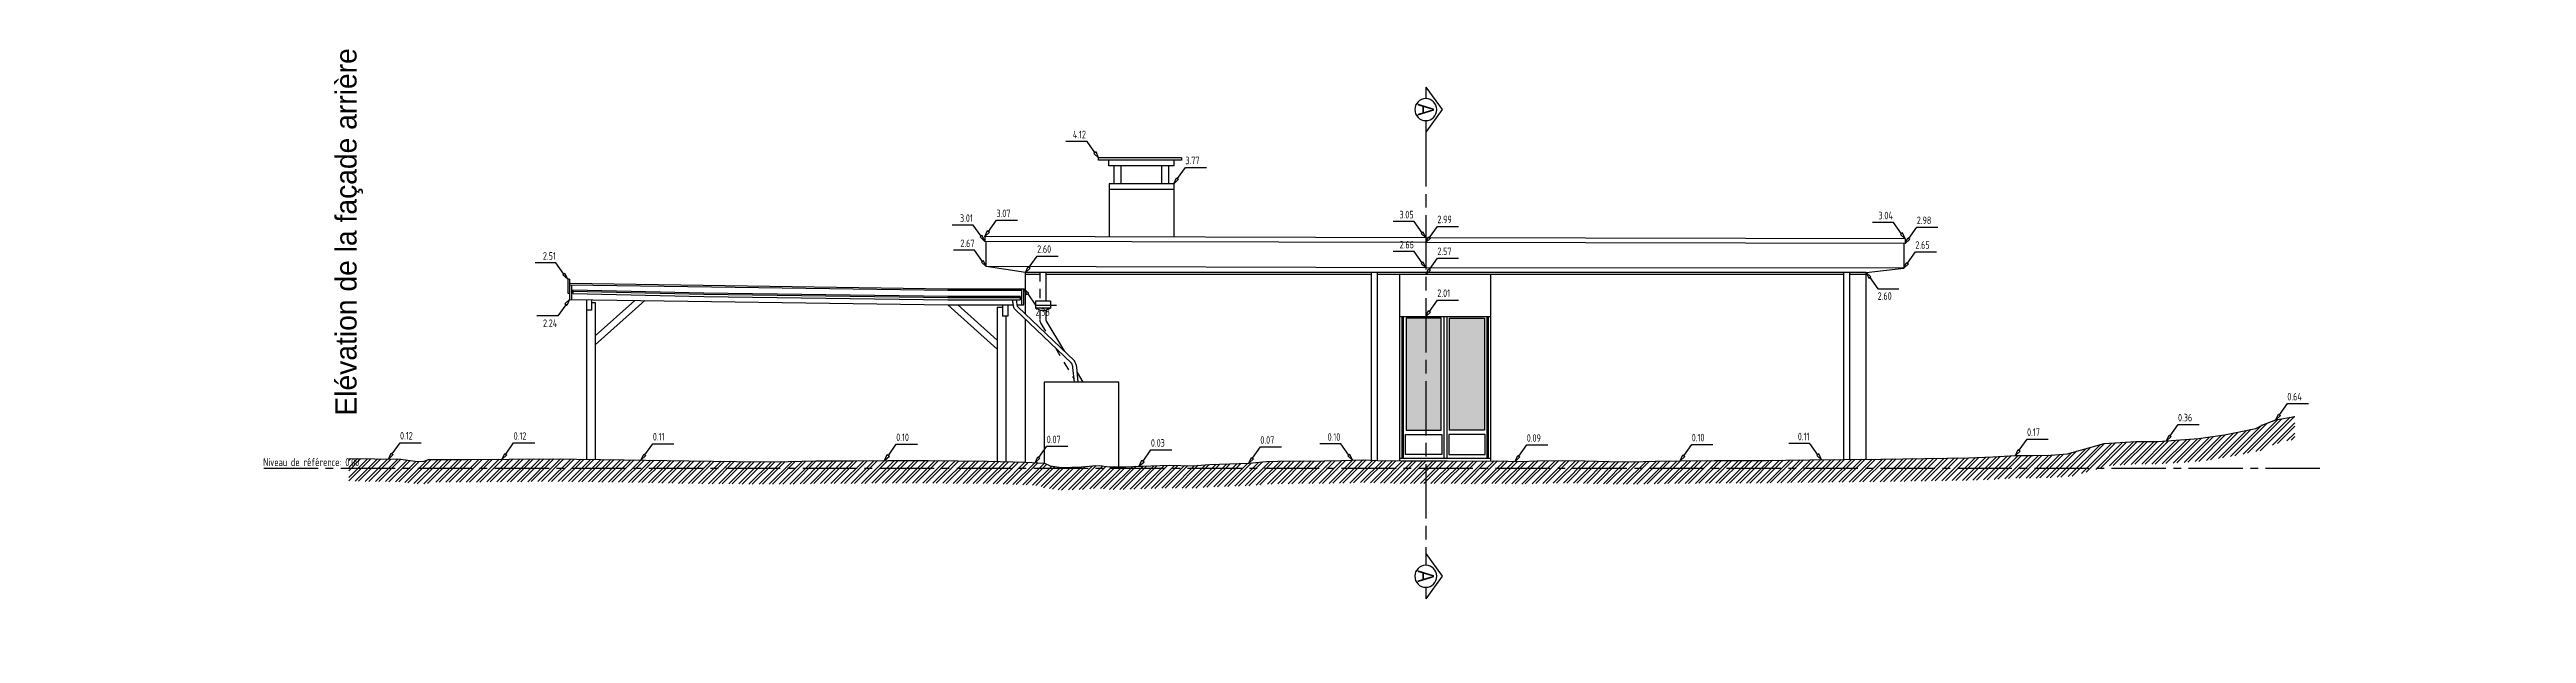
# Model space of a CAD drawing. Header units: metres. Extents: x -173 to 927, y -225 to 260.
# Drawn here: x 707.28 to 740.1, y -2.19 to 5.55 of the extents above; entities that cross this region are included whole.
import ezdxf
from ezdxf.enums import TextEntityAlignment as Align

# ---------------------------------------------------------------- set-up
doc = ezdxf.new("R2010")
doc.units = ezdxf.units.M
doc.header["$LTSCALE"] = 0.01
for name, pattern in [('ACAD_ISO02W100', [15, 12, -3]), ('ACAD_ISO04W100', [30, 24, -3, 0, -3]), ('ACAD_ISO08W100', [36, 24, -3, 6, -3])]:
    doc.linetypes.add(name, pattern=pattern)
for name, color, linetype in [('Chassis', 71, 'Continuous'), ('Coupe', 4, 'Continuous'), ('DEP', 170, 'Continuous'), ('Divers', 6, 'Continuous'), ('Facade', 7, 'Continuous'), ('Hachure fenêtre', 252, 'Continuous'), ('Hachures', 250, 'Continuous'), ('Niveau 0.00', 240, 'ACAD_ISO04W100'), ('Niveaux', 2, 'Continuous'), ('Texte', 7, 'Continuous'), ('Trait de Coupe', 4, 'ACAD_ISO08W100')]:
    doc.layers.add(name, color=color, linetype=linetype)
doc.styles.add('Arial', font='arial.ttf')
doc.styles.add('ISO', font='isocp.shx', dxfattribs={"width": 0.8})
doc.styles.add('Legend', font='calibri.ttf')

# ---------------------------------------------------------------- blocks, each defined once
blk = doc.blocks.new('Trait de coupe-fleche')
at = {"layer": 'Trait de Coupe', "linetype": 'Continuous'}
for p, q in [((0, 0.445), (0, 0.598)), ((0.215, 0.299), (0, 0.598)), ((0, 0), (0.215, 0.299)), ((0, 0), (0, 0.153))]:
    blk.add_line(p, q, dxfattribs=at)
blk.add_circle((0, 0.299), 0.146, dxfattribs=at)

msp = doc.modelspace()

# ---------------------------------------------------------------- hatches: boundary and pattern name
at = {"layer": 'Hachure fenêtre'}
h = msp.add_hatch(color=254, dxfattribs=at)
h.dxf.hatch_style = 1
h.set_gradient(color1=(229, 228, 225), one_color=1, tint=1)
h.paths.add_polyline_path([(726.294, 1.987), (725.829, 1.987), (725.829, 0.504), (726.294, 0.504)])
h.paths.add_polyline_path([(725.719, 1.987), (725.255, 1.987), (725.255, 0.504), (725.719, 0.504)])
at = {"layer": 'Hachures'}
h = msp.add_hatch(dxfattribs=at)
h.set_pattern_fill('ANSI32', color=256, scale=0.01)
h.paths.add_polyline_path([(916.92, 2.993), (916.939, 2.993), (916.939, 3.057), (916.869, 3.057), (916.869, 3.017), (911.115, 2.991), (910.033, 3.007), (909.671, 3.005), (908.868, 2.994), (907.519, 3.008), (905.693, 3.01), (904.817, 3.01), (904.817, 3.041), (904.747, 3.041), (904.747, 2.978), (904.766, 2.978), (904.766, 2.651), (905.282, 2.571), (905.336, 2.016), (905.456, 2.016), (905.456, 2.07), (905.653, 2.07), (905.653, 2.117), (905.743, 2.117), (905.743, 2.063), (905.763, 2.063), (905.763, 2.58), (907.765, 2.58), (907.765, 0.07), (905.562, 0.07), (905.562, 1.285), (905.727, 1.285), (905.727, 1.3), (905.536, 1.3), (905.536, 1.269), (905.396, 1.269), (905.204, 1.233), (905.204, 1.203), (905.282, 1.203), (905.282, 0.007), (904.623, -0.011), (904.108, 0.037), (903.507, 0.048), (903.036, 0.045), (902.775, 0.062), (901.539, 0.195), (900.597, 0.265), (899.997, 0.288), (899.532, 0.281), (898.556, 0.291), (897.842, 0.282), (897.488, 0.301), (896.83, 0.322), (896.71, 0.317), (896.361, 0.318), (895.749, 0.279), (895.108, 0.325), (895.108, 0.024), (895.748, -0.022), (896.37, 0.018), (896.716, 0.017), (896.832, 0.022), (897.475, 0.001), (897.836, -0.018), (898.556, -0.009), (899.533, -0.019), (899.994, -0.013), (900.581, -0.034), (901.512, -0.103), (902.749, -0.237), (903.027, -0.255), (903.505, -0.252), (904.091, -0.263), (904.613, -0.311), (907.683, -0.23), (916.14, -0.23), (916.14, -0.272), (916.443, -0.352), (916.539, -0.365), (916.795, -0.373), (917.597, -0.368), (918.156, -0.365), (918.755, -0.38), (919.354, -0.401), (919.894, -0.437), (920.182, -0.463), (920.532, -0.473), (920.979, -0.488), (921.372, -0.514), (921.798, -0.513), (922.184, -0.513), (922.77, -0.504), (923.176, -0.497), (923.717, -0.5), (924.36, -0.531), (924.999, -0.529), (925.167, -0.494), (925.317, -0.496), (925.484, -0.449), (925.686, -0.461), (925.867, -0.49), (926.05, -0.563), (926.289, -0.528), (926.595, -0.558), (926.843, -0.533), (927.151, -0.522), (927.151, -0.222), (926.823, -0.233), (926.594, -0.256), (926.282, -0.226), (926.086, -0.254), (925.947, -0.198), (925.718, -0.163), (925.452, -0.147), (925.278, -0.196), (925.139, -0.193), (924.967, -0.229), (924.367, -0.231), (923.725, -0.2), (923.174, -0.197), (922.766, -0.204), (922.181, -0.213), (921.798, -0.213), (921.382, -0.214), (920.993, -0.188), (920.541, -0.174), (920.2, -0.163), (919.918, -0.137), (919.369, -0.101), (918.764, -0.08), (918.158, -0.065), (917.595, -0.068), (916.798, -0.073), (916.565, -0.066), (916.502, -0.057), (916.461, -0.046), (916.478, -0.014), (916.31, 0.07), (916.31, 0.076), (916.32, 0.076), (916.32, 0.118), (916.252, 0.118), (916.252, 0.104), (916.14, 0.104), (916.14, 0.07), (914.948, 0.07), (914.948, 2.58), (915.965, 2.58), (915.965, 2.059), (915.985, 2.059), (915.985, 2.109), (916.074, 2.109), (916.074, 2.07), (916.252, 2.07), (916.252, 2.056), (916.343, 2.056), (916.343, 2.016), (916.363, 2.016), (916.417, 2.571), (916.92, 2.659)])
h.paths.add_polyline_path([(915.965, 2.68), (905.763, 2.68), (905.763, 2.91), (907.518, 2.908), (908.868, 2.894), (909.672, 2.905), (910.032, 2.907), (911.114, 2.891), (915.965, 2.913)], flags=16)
h.paths.add_polyline_path([(914.858, 2.45), (914.858, 0.07), (907.855, 0.07), (907.855, 2.45)], flags=16)
h.paths.add_polyline_path([(854.821, 2.99), (854.84, 2.99), (854.84, 3.053), (854.77, 3.053), (854.77, 2.981), (853.535, 2.959), (850.897, 2.976), (850, 3.002), (847.298, 2.976), (846.35, 2.955), (844.726, 2.951), (842.901, 2.978), (842.901, 2.99), (842.831, 2.99), (842.831, 2.926), (842.836, 2.926), (842.836, 2.609), (844.374, 2.541), (844.444, 2.016), (844.464, 2.016), (844.464, 2.032), (844.559, 2.032), (844.559, 2.073), (844.747, 2.073), (844.747, 2.114), (844.835, 2.114), (844.835, 2.053), (844.855, 2.053), (844.855, 2.45), (849.253, 2.45), (849.253, 0.07), (844.689, 0.07), (844.689, 0.098), (844.559, 0.098), (844.559, 0.12), (844.521, 0.12), (844.521, 0.078), (844.528, 0.078), (844.528, 0.06), (844.316, 0.036), (844.316, 0.006), (844.379, 0.006), (844.379, -0.027), (842.557, -0.062), (842.557, -0.055), (842.497, -0.055), (842.497, -0.087), (842.368, -0.102), (842.227, -0.102), (841.979, -0.1), (841.667, -0.096), (841.152, -0.106), (840.8, -0.116), (840.511, -0.132), (840.208, -0.143), (839.816, -0.166), (839.324, -0.184), (838.753, -0.191), (838.495, -0.201), (837.974, -0.227), (837.454, -0.262), (837.115, -0.307), (836.256, -0.44), (835.908, -0.487), (835.509, -0.517), (834.922, -0.532), (834.634, -0.561), (834.165, -0.546), (833.855, -0.551), (833.359, -0.596), (833.002, -0.613), (832.122, -0.675), (831.662, -0.703), (831.262, -0.717), (830.708, -0.76), (830.142, -0.803), (829.587, -0.829), (828.994, -0.868), (828.493, -0.874), (828.003, -0.889), (827.176, -0.925), (826.549, -1.009), (825.917, -1.07), (825.001, -1.184), (823.821, -1.251), (823.241, -1.269), (822.606, -1.31), (822.053, -1.382), (821.215, -1.362), (819.375, -1.392), (819.009, -1.4), (818.154, -1.474), (817.174, -1.607), (816.588, -1.705), (816.091, -1.746), (814.094, -1.84), (810.444, -1.891), (810.444, -2.191), (814.103, -2.14), (816.111, -2.045), (816.625, -2.003), (817.219, -1.904), (818.187, -1.773), (819.026, -1.7), (819.381, -1.692), (821.214, -1.662), (822.069, -1.683), (822.636, -1.608), (823.255, -1.568), (823.834, -1.551), (825.028, -1.483), (825.95, -1.368), (826.583, -1.307), (827.202, -1.224), (828.014, -1.188), (828.499, -1.174), (829.005, -1.168), (829.604, -1.129), (830.161, -1.103), (830.731, -1.059), (831.279, -1.017), (831.676, -1.002), (832.142, -0.975), (833.019, -0.912), (833.38, -0.896), (833.871, -0.851), (834.163, -0.846), (834.645, -0.861), (834.941, -0.832), (835.524, -0.817), (835.94, -0.785), (836.299, -0.737), (837.158, -0.604), (837.484, -0.56), (837.991, -0.526), (838.508, -0.501), (838.761, -0.491), (839.332, -0.484), (839.831, -0.465), (840.222, -0.443), (840.525, -0.432), (840.813, -0.415), (841.159, -0.406), (841.668, -0.396), (841.976, -0.4), (842.226, -0.402), (842.385, -0.402), (842.771, -0.358), (849.506, -0.23), (854.067, -0.23), (854.067, -0.286), (854.98, -0.255), (855.371, -0.224), (855.594, -0.22), (855.906, -0.211), (856.37, -0.19), (856.585, -0.179), (856.907, -0.169), (857.084, -0.165), (857.418, -0.17), (857.945, -0.167), (857.945, -0.1), (858.257, -0.105), (858.657, -0.095), (858.965, -0.057), (859.275, -0.003), (859.547, 0.04), (859.722, 0.046), (860.425, 0.09), (860.591, 0.111), (861.348, 0.113), (861.633, 0.11), (862.178, 0.064), (862.475, 0.078), (862.543, 0.09), (862.776, 0.081), (862.947, 0.11), (863.05, 0.133), (863.201, 0.123), (863.31, 0.174), (863.588, 0.2), (863.876, 0.222), (864.031, 0.253), (864.216, 0.253), (864.603, 0.268), (864.863, 0.278), (865.104, 0.293), (865.195, 0.308), (865.479, 0.29), (865.739, 0.251), (865.95, 0.216), (866.298, 0.089), (866.67, 0.032), (866.875, 0.038), (867.138, 0.055), (867.3, 0.077), (867.57, 0.117), (867.67, 0.173), (867.781, 0.2), (867.937, 0.216), (868.193, 0.271), (868.436, 0.317), (868.444, 0.331), (868.525, 0.336), (868.747, 0.373), (869.017, 0.402), (869.197, 0.407), (869.406, 0.405), (869.756, 0.368), (870.171, 0.219), (870.474, 0.165), (870.772, 0.113), (871.256, 0.075), (871.8, 0.129), (872.087, 0.22), (872.277, 0.261), (872.881, 0.353), (873.085, 0.405), (873.297, 0.405), (873.492, 0.35), (874.055, 0.312), (874.295, 0.29), (874.612, 0.202), (874.945, 0.108), (875.223, 0.029), (875.408, 0.004), (875.676, 0.018), (875.841, 0.043), (876.033, 0.127), (876.125, 0.215), (876.151, 0.229), (876.337, 0.275), (876.418, 0.297), (876.526, 0.297), (876.665, 0.297), (876.941, 0.327), (877.037, 0.344), (877.267, 0.345), (877.493, 0.345), (877.921, 0.324), (878.334, 0.29), (878.62, 0.266), (878.792, 0.278), (878.937, 0.297), (879.109, 0.297), (879.22, 0.312), (879.396, 0.336), (879.531, 0.338), (879.674, 0.34), (879.79, 0.325), (880.022, 0.268), (880.022, 0.577), (879.846, 0.62), (879.691, 0.641), (879.526, 0.638), (879.373, 0.635), (879.18, 0.609), (879.088, 0.597), (878.918, 0.597), (878.762, 0.577), (878.621, 0.567), (878.359, 0.589), (877.94, 0.624), (877.5, 0.645), (877.266, 0.645), (877.01, 0.644), (876.898, 0.624), (876.649, 0.597), (876.526, 0.597), (876.377, 0.597), (876.261, 0.565), (876.042, 0.511), (875.947, 0.46), (875.864, 0.381), (875.757, 0.334), (875.646, 0.317), (875.42, 0.305), (875.284, 0.324), (875.026, 0.396), (874.693, 0.491), (874.349, 0.587), (874.078, 0.611), (873.544, 0.647), (873.339, 0.705), (873.047, 0.705), (872.821, 0.647), (872.223, 0.557), (872.01, 0.511), (871.739, 0.424), (871.253, 0.377), (870.809, 0.411), (870.526, 0.46), (870.249, 0.51), (869.823, 0.663), (869.423, 0.704), (869.195, 0.707), (868.997, 0.702), (868.706, 0.67), (868.491, 0.634), (868.266, 0.62), (868.246, 0.586), (868.134, 0.565), (867.89, 0.513), (867.73, 0.496), (867.559, 0.455), (867.472, 0.405), (867.258, 0.374), (867.108, 0.354), (866.861, 0.338), (866.688, 0.333), (866.373, 0.381), (866.027, 0.508), (865.785, 0.547), (865.512, 0.588), (865.179, 0.61), (865.07, 0.591), (864.848, 0.578), (864.592, 0.568), (864.21, 0.553), (864.001, 0.553), (863.835, 0.519), (863.563, 0.499), (863.262, 0.471), (863.206, 0.456), (863.144, 0.428), (863.076, 0.432), (863.026, 0.436), (862.889, 0.404), (862.757, 0.382), (862.522, 0.391), (862.442, 0.377), (862.184, 0.365), (861.647, 0.41), (861.349, 0.413), (860.572, 0.411), (860.397, 0.389), (859.707, 0.346), (859.518, 0.339), (859.226, 0.293), (858.922, 0.24), (858.635, 0.205), (858.256, 0.195), (857.951, 0.2), (857.673, 0.209), (857.673, 0.268), (857.645, 0.268), (857.645, 0.132), (857.419, 0.13), (857.083, 0.135), (856.899, 0.131), (856.573, 0.121), (856.355, 0.11), (855.895, 0.089), (855.588, 0.08), (855.357, 0.076), (854.963, 0.044), (854.39, 0.025), (854.39, 0.039), (854.214, 0.087), (854.067, 0.087), (854.067, 0.07), (850.415, 0.07), (850.415, 2.58), (853.851, 2.58), (853.851, 2.07), (853.876, 2.07), (853.876, 2.119), (853.962, 2.119), (853.962, 2.07), (854.147, 2.07), (854.147, 2.051), (854.237, 2.051), (854.237, 2.011), (854.257, 2.011), (854.311, 2.567), (854.821, 2.655)])
h.paths.add_polyline_path([(844.855, 2.68), (844.855, 2.83), (853.851, 2.83), (853.851, 2.68)], flags=16)
h.paths.add_polyline_path([(849.343, 2.58), (850.325, 2.58), (850.325, 0.07), (849.343, 0.07)], flags=16)
h.paths.add_polyline_path([(801.069, -0.232), (800.517, -0.153), (799.98, -0.096), (799.98, 0.05), (799.728, 0.05), (799.728, -0.142), (797.421, -0.142), (797.421, -0.125, 1.169072), (797.421, -0.056), (797.421, 0), (797.362, 0), (797.362, 0.149), (794.491, 0.149), (794.491, 0.044), (794.297, 0.042), (794.039, 0.042), (793.761, 0.048), (793.551, 0.052), (793.226, 0.058), (792.964, 0.055), (792.5, 0.04), (792.056, 0.032), (791.477, 0.031), (791.056, 0.031), (790.792, 0.024), (790.375, 0.005), (789.756, -0.011), (789.429, -0.008), (789.001, -0.004), (788.777, -0.008), (788.422, -0.006), (788.043, 0.007), (787.682, 0.01), (787.436, -0.005), (787.191, 0.008), (786.888, 0.032), (785.961, 0.032), (785.216, 0.039), (784.766, 0.039), (784.523, 0.044), (784.202, 0.056), (783.628, 0.08), (783.064, 0.078), (782.226, 0.117), (781.681, 0.112), (780.546, 0.143), (779.868, 0.162), (779.522, 0.254), (778.853, 0.406), (778.272, 0.457), (777.533, 0.473), (776.251, 0.471), (775.285, 0.584), (774.464, 0.674), (774.464, 0.372), (775.251, 0.286), (776.234, 0.171), (777.53, 0.173), (778.256, 0.158), (778.806, 0.109), (779.45, -0.037), (779.825, -0.137), (780.538, -0.156), (781.678, -0.188), (782.221, -0.184), (783.058, -0.222), (783.623, -0.22), (784.19, -0.244), (784.515, -0.256), (784.763, -0.261), (785.215, -0.261), (785.96, -0.268), (786.876, -0.268), (787.17, -0.291), (787.437, -0.306), (787.69, -0.29), (788.037, -0.293), (788.416, -0.306), (788.779, -0.308), (789.003, -0.304), (789.426, -0.308), (789.759, -0.311), (790.385, -0.295), (790.802, -0.276), (791.06, -0.269), (791.478, -0.269), (792.058, -0.268), (792.508, -0.26), (792.971, -0.245), (793.225, -0.242), (793.545, -0.248), (793.755, -0.252), (794.036, -0.258), (794.298, -0.258), (794.791, -0.252), (794.791, -0.151), (797.062, -0.151), (797.062, -0.442), (799.948, -0.442), (799.948, -0.394), (800.479, -0.451), (801.021, -0.529), (801.602, -0.631), (801.686, -0.651), (801.814, -0.669), (801.945, -0.679), (802.019, -0.685), (802.231, -0.707), (802.48, -0.715), (802.76, -0.706), (802.76, -0.406), (802.481, -0.415), (802.252, -0.407), (802.046, -0.386), (801.967, -0.38), (801.847, -0.371), (801.742, -0.356), (801.663, -0.338)])
h.paths.add_polyline_path([(765.152, 0.173), (764.795, 0.153), (764.155, 0.127), (763.613, 0.11), (763.028, 0.085), (762.412, 0.058), (762.027, 0.039), (761.476, 0.019), (761.011, 0.004), (760.454, -0.02), (759.904, -0.031), (759.526, -0.049), (759.149, -0.078), (758.92, -0.083), (758.631, -0.086), (758.441, -0.08), (758.191, -0.071), (757.837, -0.068), (757.468, -0.067), (757.261, -0.061), (756.986, -0.066), (756.508, -0.07), (756.127, -0.076), (755.721, -0.091), (755.41, -0.102), (755.105, -0.105), (754.573, -0.112), (754.123, -0.123), (753.561, -0.138), (752.937, -0.147), (752.452, -0.164), (752.184, -0.16), (751.504, -0.16), (750.989, -0.158), (750.479, -0.169), (749.922, -0.196), (749.51, -0.196), (749.081, -0.198), (748.745, -0.201), (748.45, -0.216), (747.935, -0.26), (747.827, -0.26), (747.285, -0.285), (746.734, -0.303), (746.506, -0.32), (746.506, -0.621), (746.751, -0.602), (747.297, -0.585), (747.834, -0.56), (747.948, -0.56), (748.47, -0.515), (748.754, -0.501), (749.083, -0.498), (749.511, -0.496), (749.929, -0.496), (750.489, -0.469), (750.991, -0.458), (751.504, -0.46), (752.182, -0.46), (752.455, -0.464), (752.945, -0.447), (753.568, -0.437), (754.131, -0.423), (754.578, -0.412), (755.109, -0.405), (755.417, -0.402), (755.732, -0.391), (756.135, -0.376), (756.511, -0.37), (756.99, -0.366), (757.26, -0.361), (757.463, -0.367), (757.835, -0.368), (758.184, -0.371), (758.431, -0.38), (758.628, -0.386), (758.925, -0.383), (759.164, -0.377), (759.545, -0.349), (759.915, -0.331), (760.463, -0.32), (761.022, -0.295), (761.486, -0.281), (762.04, -0.26), (762.425, -0.242), (763.041, -0.215), (763.624, -0.189), (764.166, -0.172), (764.81, -0.146), (765.152, -0.127)])
h.paths.add_polyline_path([(762.627, 2.064), (762.539, 2.064), (762.539, 1.945), (762.627, 1.945)])
h.paths.add_polyline_path([(763.136, 2.362), (763.194, 2.36), (763.194, 2.38), (762.147, 2.416), (758.081, 2.416), (758.081, 2.474), (758.056, 2.474), (758.056, 2.288), (758.104, 2.288), (758.104, 2.204), (758.117, 2.204), (758.117, 2.196), (758.187, 2.196), (758.187, 2.396), (759.108, 2.396), (759.108, 2.196), (759.168, 2.196), (759.168, 2.396), (760.09, 2.396), (760.09, 2.196), (760.15, 2.196), (760.15, 2.396), (761.091, 2.396), (761.091, 2.196), (761.151, 2.196), (761.151, 2.396), (762.086, 2.396), (762.086, 2.196), (762.146, 2.196), (762.146, 2.396), (763.066, 2.364), (763.066, 2.164), (763.136, 2.164), (763.136, 2.263), (763.149, 2.263, 0.853666), (763.221, 2.263), (763.231, 2.263, 1), (763.231, 2.274), (763.136, 2.274)])
h.paths.add_polyline_path([(758.757, 2.107), (758.67, 2.107), (758.67, 1.987), (758.757, 1.987)])
h.paths.add_polyline_path([(722.669, -0.248), (723.188, -0.234), (723.425, -0.211), (723.559, -0.207), (724.172, -0.201), (724.407, -0.2), (724.686, -0.19), (724.867, -0.196), (725.184, -0.203), (725.524, -0.204), (725.802, -0.204), (726.163, -0.207), (726.45, -0.202), (726.767, -0.211), (726.998, -0.204), (727.326, -0.196), (727.621, -0.203), (727.94, -0.209), (728.242, -0.214), (728.558, -0.207), (728.887, -0.202), (729.34, -0.199), (729.715, -0.197), (730.028, -0.197), (730.282, -0.192), (730.605, -0.19), (731.061, -0.185), (731.548, -0.179), (732.714, -0.162), (733.042, -0.15), (733.336, -0.131), (733.566, -0.131), (733.804, -0.126), (734.066, -0.107), (734.551, 0.029), (734.93, 0.055), (735.228, 0.055), (735.785, 0.093), (736.145, 0.147), (736.618, 0.242), (736.727, 0.303), (736.853, 0.348), (737.027, 0.381), (737.027, 0.686), (736.775, 0.639), (736.602, 0.577), (736.512, 0.526), (736.094, 0.443), (735.752, 0.392), (735.218, 0.355), (734.92, 0.355), (734.5, 0.326), (734.014, 0.19), (733.79, 0.173), (733.563, 0.169), (733.327, 0.169), (733.027, 0.149), (732.707, 0.138), (731.544, 0.121), (731.057, 0.115), (730.602, 0.11), (730.279, 0.108), (730.025, 0.103), (729.714, 0.103), (729.338, 0.101), (728.884, 0.098), (728.553, 0.093), (728.241, 0.086), (727.945, 0.091), (727.627, 0.097), (727.325, 0.104), (726.99, 0.096), (726.767, 0.089), (726.452, 0.098), (726.162, 0.093), (725.803, 0.096), (725.525, 0.096), (725.188, 0.097), (724.875, 0.104), (724.686, 0.11), (724.401, 0.1), (724.17, 0.099), (723.553, 0.093), (723.405, 0.088), (723.169, 0.066), (722.653, 0.051), (722.425, 0.033), (722.117, 0.038), (721.751, 0.028), (721.534, 0.02), (721.323, 0.018), (721.188, 0.036), (721.104, 0.031), (720.957, 0.018), (720.689, 0.009), (720.538, 0.032), (720.463, 0.067), (720.216, 0.078), (719.706, 0.095), (718.925, 0.101), (718.393, 0.103), (717.935, 0.096), (717.433, 0.096), (716.886, 0.086), (716.381, 0.091), (715.753, 0.096), (714.893, 0.113), (713.952, 0.124), (712.793, 0.115), (712.302, 0.116), (712.246, 0.094), (712.209, 0.089), (712.123, 0.095), (711.935, 0.119), (711.247, 0.129), (711.247, -0.171), (711.913, -0.181), (712.094, -0.204), (712.219, -0.212), (712.321, -0.198), (712.358, -0.184), (712.794, -0.185), (713.951, -0.176), (714.888, -0.187), (715.748, -0.204), (716.379, -0.209), (716.887, -0.214), (717.436, -0.204), (717.937, -0.204), (718.394, -0.197), (718.923, -0.199), (719.7, -0.205), (720.204, -0.221), (720.39, -0.23), (720.449, -0.258), (720.671, -0.292), (720.975, -0.281), (721.125, -0.269), (721.177, -0.266), (721.304, -0.283), (721.541, -0.28), (721.76, -0.272), (722.119, -0.263), (722.435, -0.267)])
h.paths.add_polyline_path([(694.973, -0.205), (694.76, -0.199), (694.55, -0.192), (694.373, -0.186), (694.306, -0.178), (694.245, -0.172), (694.123, -0.173), (694.066, -0.143), (694.066, -0.051), (694.006, -0.051), (694.006, -0.057), (686.307, -0.057), (686.307, 0.057), (682.154, 0.057), (682.154, 0.048), (682.036, 0.034), (681.861, 0.041), (681.655, 0.041), (681.533, 0.042), (681.45, 0.041), (681.343, 0.036), (681.113, 0.032), (680.916, 0.033), (680.698, 0.034), (680.398, 0.034), (680.125, 0.034), (679.949, 0.029), (679.724, 0.019), (679.547, 0.028), (679.38, 0.028), (679.202, 0.032), (679.011, 0.032), (678.815, 0.032), (678.689, 0.024), (678.531, 0.03), (678.425, 0.036), (678.233, 0.026), (678.049, 0.017), (677.838, 0.016), (677.598, 0.019), (677.402, 0.022), (677.219, 0.018), (677.219, -0.282), (677.403, -0.278), (677.593, -0.281), (677.837, -0.284), (678.058, -0.283), (678.249, -0.273), (678.424, -0.264), (678.517, -0.27), (678.694, -0.276), (678.824, -0.268), (679.011, -0.268), (679.199, -0.268), (679.377, -0.272), (679.538, -0.272), (679.723, -0.282), (679.96, -0.271), (680.128, -0.266), (680.398, -0.266), (680.697, -0.266), (680.914, -0.267), (681.115, -0.268), (681.352, -0.264), (681.46, -0.259), (681.534, -0.258), (681.653, -0.259), (681.855, -0.259), (682.048, -0.266), (682.241, -0.243), (686.007, -0.243), (686.007, -0.357), (693.826, -0.357), (694.052, -0.473), (694.232, -0.472), (694.272, -0.476), (694.348, -0.486), (694.54, -0.492), (694.751, -0.498), (694.966, -0.505), (695.235, -0.509), (695.392, -0.513), (695.49, -0.515), (695.609, -0.515), (695.726, -0.515), (695.823, -0.51), (695.944, -0.513), (696.103, -0.512), (696.176, -0.515), (696.264, -0.521), (696.411, -0.534), (696.618, -0.55), (696.813, -0.571), (696.936, -0.58), (697.023, -0.589), (697.135, -0.597), (697.296, -0.609), (697.416, -0.616), (697.545, -0.621), (697.68, -0.635), (697.856, -0.643), (697.981, -0.653), (698.156, -0.664), (698.336, -0.671), (698.442, -0.674), (698.672, -0.675), (698.834, -0.677), (698.997, -0.678), (699.228, -0.678), (699.419, -0.682), (699.684, -0.693), (699.879, -0.705), (700.218, -0.71), (700.522, -0.704), (700.745, -0.7), (700.976, -0.679), (700.976, -0.378), (700.728, -0.4), (700.516, -0.404), (700.217, -0.41), (699.89, -0.405), (699.699, -0.394), (699.429, -0.383), (699.231, -0.378), (698.998, -0.378), (698.836, -0.377), (698.674, -0.375), (698.447, -0.374), (698.346, -0.371), (698.171, -0.364), (698.002, -0.354), (697.875, -0.344), (697.702, -0.336), (697.566, -0.322), (697.431, -0.316), (697.316, -0.31), (697.157, -0.298), (697.049, -0.29), (696.962, -0.281), (696.84, -0.272), (696.645, -0.252), (696.436, -0.235), (696.288, -0.222), (696.193, -0.215), (696.108, -0.212), (695.946, -0.213), (695.819, -0.21), (695.719, -0.215), (695.609, -0.215), (695.493, -0.215), (695.399, -0.213), (695.241, -0.209)])
h.paths.add_polyline_path([(686.198, 2.722), (682.269, 2.722), (682.269, 2.623), (682.319, 2.623), (682.319, 2.702), (684.208, 2.702), (684.208, 2.623), (684.258, 2.623), (684.258, 2.702), (686.148, 2.702), (686.148, 2.623), (686.198, 2.623)])

# ---------------------------------------------------------------- linework, layer by layer
at = {"layer": 'Chassis'}
for p, q in [((725.201, 0.129), (725.201, 2.011)), ((725.221, 0.129), (725.221, 2.011)), ((725.754, 2.011), (725.754, 0.129)), ((725.794, 2.011), (725.794, 0.129)), ((726.328, 0.129), (726.328, 2.011)), ((726.347, 0.129), (726.347, 2.011)), ((726.376, 0.129), (725.172, 0.129))]:
    msp.add_line(p, q, dxfattribs=at)
for points in [[(725.719, 1.987), (725.255, 1.987), (725.255, 0.504), (725.719, 0.504)], [(725.829, 1.987), (726.294, 1.987), (726.294, 0.504), (725.829, 0.504)], [(725.245, 0.445), (725.728, 0.445), (725.728, 0.18), (725.245, 0.18)], [(726.303, 0.445), (725.821, 0.445), (725.821, 0.18), (726.303, 0.18)]]:
    msp.add_lwpolyline(points, close=True, dxfattribs=at)
at = {"layer": 'Coupe', "flags": 128}
msp.add_lwpolyline([(711.247, 0.129), (711.935, 0.119), (712.123, 0.095), (712.209, 0.089), (712.246, 0.094), (712.302, 0.116), (712.793, 0.115), (713.952, 0.124), (714.893, 0.113), (715.753, 0.096), (716.381, 0.091), (716.886, 0.086), (717.433, 0.096), (717.935, 0.096), (718.393, 0.103), (718.925, 0.101), (719.706, 0.095), (720.216, 0.078), (720.463, 0.067), (720.538, 0.032), (720.689, 0.009), (720.957, 0.018), (721.104, 0.031), (721.188, 0.036), (721.323, 0.018), (721.534, 0.02), (721.751, 0.028), (722.117, 0.038), (722.425, 0.033), (722.653, 0.051), (723.169, 0.066), (723.405, 0.088), (723.553, 0.093), (724.17, 0.099), (724.401, 0.1), (724.686, 0.11), (724.875, 0.104), (725.188, 0.097), (725.525, 0.096), (725.803, 0.096), (726.162, 0.093), (726.452, 0.098), (726.767, 0.089), (726.99, 0.096), (727.325, 0.104), (727.627, 0.097), (727.945, 0.091), (728.241, 0.086), (728.553, 0.093), (728.884, 0.098), (729.338, 0.101), (729.714, 0.103), (730.025, 0.103), (730.279, 0.108), (730.602, 0.11), (731.057, 0.115), (731.544, 0.121), (732.707, 0.138), (733.027, 0.149), (733.327, 0.169), (733.563, 0.169), (733.79, 0.173), (734.014, 0.19), (734.5, 0.326), (734.92, 0.355), (735.218, 0.355), (735.752, 0.392), (736.094, 0.443), (736.512, 0.526), (736.602, 0.577), (736.775, 0.639), (737.027, 0.686)], dxfattribs=at)
at = {"layer": 'DEP', "linetype": 'ACAD_ISO02W100'}
for p, q in [((720.402, 2.596), (720.402, 2.213)), ((720.342, 2.213), (720.342, 2.122)), ((720.401, 2.093), (720.342, 2.122)), ((720.401, 2.093), (720.401, 1.961)), ((720.413, 1.92), (720.511, 1.756)), ((720.607, 1.595), (720.856, 1.179))]:
    msp.add_line(p, q, dxfattribs=at)
at = {"layer": 'DEP'}
for p, q in [((720.482, 2.596), (720.482, 2.213)), ((724.79, 2.596), (724.79, 0.106)), ((724.871, 2.596), (724.871, 0.104)), ((731.048, 2.596), (731.048, 0.114)), ((731.128, 2.596), (731.128, 0.115)), ((720.14, 2.274), (720.14, 2.232)), ((720.542, 2.213), (720.342, 2.213)), ((720.542, 2.122), (720.342, 2.122)), ((720.401, 2.093), (720.482, 2.093)), ((720.482, 2.093), (720.542, 2.122)), ((720.482, 2.093), (720.482, 1.963)), ((720.542, 2.213), (720.542, 2.122)), ((720.483, 1.96), (720.73, 1.547)), ((720.897, 1.268), (720.972, 1.142))]:
    msp.add_line(p, q, dxfattribs=at)
for points in [[(720.14, 2.274), (719.184, 2.274), (715.949, 2.32), (714.217, 2.358), (714.217, 2.316), (715.949, 2.278), (719.184, 2.232), (720.14, 2.232)], [(714.217, 2.347), (715.949, 2.309), (719.184, 2.263), (720.14, 2.263)]]:
    msp.add_lwpolyline(points, dxfattribs=at)
for points in [[(720.86, 1.142), (720.84, 1.334, 0.106445), (720.822, 1.391), (720.073, 2.104, -0.136252), (720.057, 2.132), (720.04, 2.232)], [(720.91, 1.142), (720.89, 1.34, 0.116582), (720.861, 1.422), (720.108, 2.14, -0.099055), (720.105, 2.144), (720.091, 2.232)]]:
    msp.add_lwpolyline(points, format="xyb", dxfattribs=at)
for radius, start, end in [(0.0894, 181.4632, 209.4126), (0.00829, 184.8048, 206.071)]:
    msp.add_arc((720.491, 1.964), radius, start, end, dxfattribs=at)
at = {"layer": 'Divers', "color": 251, "true_color": 0x636466}
msp.add_lwpolyline([(721.446, 0.019), (721.446, 1.142), (720.461, 1.142), (720.461, 0.067)], dxfattribs=at)
at = {"layer": 'Facade'}
for p, q in [((721.181, 4.083), (721.181, 4.115)), ((722.279, 4.115), (721.181, 4.115)), ((722.279, 4.083), (721.181, 4.083)), ((721.314, 4.008), (721.314, 4.083)), ((722.183, 4.008), (721.314, 4.008)), ((721.385, 3.771), (721.385, 4.008)), ((721.477, 3.771), (721.477, 4.008)), ((722.02, 3.771), (722.02, 4.008)), ((722.112, 3.771), (722.112, 4.008)), ((722.183, 4.008), (722.183, 4.083)), ((722.279, 4.115), (722.279, 4.083)), ((721.32, 3.771), (721.32, 3.066)), ((722.177, 3.771), (721.32, 3.771)), ((722.177, 3.694), (721.32, 3.694)), ((722.177, 3.771), (722.177, 3.063)), ((719.673, 3.071), (719.673, 3.007)), ((719.692, 2.673), (719.692, 3.007)), ((731.847, 2.978), (731.847, 2.651)), ((731.866, 3.041), (731.866, 2.978)), ((720.212, 2.596), (719.692, 2.673)), ((731.347, 2.596), (731.847, 2.651)), ((714.147, 2.505), (714.147, 2.319)), ((714.171, 2.505), (714.147, 2.505)), ((714.147, 2.319), (714.171, 2.319)), ((714.171, 2.505), (714.171, 2.235)), ((714.199, 2.431), (714.199, 2.235)), ((720.164, 2.164), (720.164, 2.38)), ((720.191, 2.164), (720.191, 2.38)), ((720.212, 2.04), (720.212, 2.596)), ((731.347, 2.596), (720.212, 2.596)), ((720.402, 2.567), (720.212, 2.567)), ((724.79, 2.567), (720.482, 2.567)), ((731.048, 2.567), (724.871, 2.567)), ((725.172, 0.097), (725.172, 2.567)), ((726.376, 0.097), (726.376, 2.567)), ((731.347, 2.567), (731.128, 2.567)), ((731.347, 0.118), (731.347, 2.596)), ((714.394, 2.232), (714.394, 2.093)), ((714.464, 2.093), (714.394, 2.093)), ((714.398, 2.093), (714.398, 0.119)), ((714.464, 2.231), (714.464, 2.093)), ((714.464, 2.195), (714.513, 2.195)), ((715.038, 2.223), (714.513, 1.754)), ((715.167, 2.221), (714.513, 1.637)), ((714.513, 2.195), (714.513, 0.118)), ((719.184, 2.164), (719.837, 1.58)), ((719.315, 2.164), (719.837, 1.698)), ((719.837, 2.133), (719.837, 0.091)), ((719.837, 2.133), (719.906, 2.133)), ((719.906, 2.164), (719.906, 2.016)), ((719.976, 2.016), (719.906, 2.016)), ((719.952, 2.016), (719.952, 0.087)), ((719.976, 2.164), (719.976, 2.016)), ((720.164, 2.164), (720.191, 2.164)), ((720.212, 0.078), (720.212, 1.971)), ((725.172, 2.011), (726.376, 2.011))]:
    msp.add_line(p, q, dxfattribs=at)
for points in [[(731.866, 3.041), (725.515, 3.053), (719.673, 3.071)], [(731.866, 2.978), (725.515, 2.99), (719.673, 3.007)], [(731.847, 2.651), (725.515, 2.655), (719.692, 2.673)], [(714.171, 2.451), (719.184, 2.38), (720.191, 2.38)], [(714.171, 2.431), (719.184, 2.36), (720.164, 2.36)], [(714.171, 2.235), (719.184, 2.164), (720.051, 2.164)], [(720.102, 2.164), (720.164, 2.164)]]:
    msp.add_lwpolyline(points, dxfattribs=at)
at = {"layer": 'Niveau 0.00', "ltscale": 3}
msp.add_line((710.12, 0), (737.45, 0), dxfattribs=at)
at = {"layer": 'Niveaux'}
for p, q in [((721.027, 4.332), (720.748, 4.332)), ((721.132, 4.183), (721.027, 4.332)), ((721.146, 4.193), (721.119, 4.174)), ((721.181, 4.115), (721.119, 4.174)), ((721.181, 4.115), (721.146, 4.193)), ((722.227, 3.839), (722.331, 3.988)), ((722.331, 3.988), (722.61, 3.988)), ((722.177, 3.771), (722.213, 3.849)), ((722.177, 3.771), (722.24, 3.83)), ((722.213, 3.849), (722.24, 3.83)), ((719.723, 3.139), (719.827, 3.288)), ((719.827, 3.288), (720.106, 3.288)), ((719.519, 3.224), (719.24, 3.224)), ((719.623, 3.075), (719.519, 3.224)), ((719.637, 3.085), (719.61, 3.065)), ((719.673, 3.007), (719.61, 3.065)), ((719.673, 3.007), (719.637, 3.085)), ((719.673, 3.071), (719.709, 3.149)), ((719.673, 3.071), (719.736, 3.129)), ((719.709, 3.149), (719.736, 3.129)), ((725.361, 3.27), (725.082, 3.27)), ((725.465, 3.121), (725.361, 3.27)), ((725.479, 3.131), (725.452, 3.112)), ((725.515, 3.053), (725.452, 3.112)), ((725.515, 3.053), (725.479, 3.131)), ((725.515, 2.99), (725.551, 3.068)), ((725.515, 2.99), (725.578, 3.048)), ((725.551, 3.068), (725.578, 3.048)), ((725.565, 3.057), (725.669, 3.206)), ((725.669, 3.206), (725.948, 3.206)), ((731.711, 3.258), (731.433, 3.258)), ((731.816, 3.109), (731.711, 3.258)), ((731.83, 3.119), (731.803, 3.1)), ((731.866, 3.041), (731.803, 3.1)), ((731.866, 3.041), (731.83, 3.119)), ((731.866, 2.978), (731.901, 3.056)), ((731.866, 2.978), (731.928, 3.036)), ((731.901, 3.056), (731.928, 3.036)), ((731.915, 3.045), (732.02, 3.194)), ((732.02, 3.194), (732.299, 3.194)), ((713.992, 2.722), (713.714, 2.722)), ((714.097, 2.573), (713.992, 2.722)), ((719.538, 2.889), (719.259, 2.889)), ((719.642, 2.741), (719.538, 2.889)), ((719.656, 2.751), (719.629, 2.731)), ((719.692, 2.673), (719.629, 2.731)), ((719.692, 2.673), (719.656, 2.751)), ((720.212, 2.596), (720.248, 2.674)), ((720.212, 2.596), (720.275, 2.654)), ((720.248, 2.674), (720.275, 2.654)), ((720.262, 2.664), (720.367, 2.812)), ((720.367, 2.812), (720.645, 2.812)), ((725.361, 2.872), (725.082, 2.872)), ((725.465, 2.723), (725.361, 2.872)), ((725.479, 2.733), (725.452, 2.714)), ((725.515, 2.655), (725.452, 2.714)), ((725.515, 2.655), (725.479, 2.733)), ((725.515, 2.567), (725.551, 2.645)), ((725.515, 2.567), (725.578, 2.625)), ((725.551, 2.645), (725.578, 2.625)), ((725.565, 2.634), (725.669, 2.783)), ((725.669, 2.783), (725.948, 2.783)), ((731.847, 2.651), (731.882, 2.729)), ((731.847, 2.651), (731.909, 2.709)), ((731.882, 2.729), (731.909, 2.709)), ((731.896, 2.719), (732.001, 2.868)), ((732.001, 2.868), (732.28, 2.868)), ((714.111, 2.583), (714.084, 2.564)), ((714.147, 2.505), (714.084, 2.564)), ((714.147, 2.505), (714.111, 2.583)), ((720.191, 2.38), (720.227, 2.302)), ((720.191, 2.38), (720.254, 2.321)), ((720.227, 2.302), (720.254, 2.321)), ((720.241, 2.312), (720.346, 2.163)), ((731.347, 2.596), (731.383, 2.518)), ((731.347, 2.596), (731.41, 2.537)), ((731.383, 2.518), (731.41, 2.537)), ((731.397, 2.528), (731.502, 2.379)), ((731.502, 2.379), (731.78, 2.379)), ((714.017, 2.018), (713.738, 2.018)), ((714.121, 2.167), (714.017, 2.018)), ((714.171, 2.235), (714.108, 2.177)), ((714.135, 2.157), (714.108, 2.177)), ((714.171, 2.235), (714.135, 2.157)), ((720.346, 2.163), (720.624, 2.163)), ((725.515, 2.011), (725.551, 2.089)), ((725.515, 2.011), (725.578, 2.07)), ((725.551, 2.089), (725.578, 2.07)), ((725.565, 2.079), (725.669, 2.228)), ((725.669, 2.228), (725.948, 2.228)), ((736.775, 0.639), (736.81, 0.717)), ((736.775, 0.639), (736.837, 0.697)), ((736.81, 0.717), (736.837, 0.697)), ((736.824, 0.707), (736.929, 0.856)), ((736.929, 0.856), (737.208, 0.856)), ((711.822, 0.189), (711.926, 0.338)), ((711.926, 0.338), (712.205, 0.338)), ((713.327, 0.186), (713.431, 0.335)), ((713.431, 0.335), (713.71, 0.335)), ((733.376, 0.237), (733.481, 0.386)), ((733.481, 0.386), (733.76, 0.386)), ((735.326, 0.362), (735.362, 0.44)), ((735.326, 0.362), (735.389, 0.421)), ((735.362, 0.44), (735.389, 0.421)), ((735.376, 0.43), (735.481, 0.579)), ((735.481, 0.579), (735.759, 0.579)), ((711.772, 0.121), (711.808, 0.199)), ((711.772, 0.121), (711.835, 0.18)), ((711.808, 0.199), (711.835, 0.18)), ((713.277, 0.119), (713.313, 0.197)), ((713.277, 0.119), (713.34, 0.177)), ((713.313, 0.197), (713.34, 0.177)), ((715.121, 0.109), (715.157, 0.187)), ((715.121, 0.109), (715.184, 0.167)), ((715.157, 0.187), (715.184, 0.167)), ((715.171, 0.176), (715.276, 0.325)), ((715.276, 0.325), (715.554, 0.325)), ((718.346, 0.102), (718.381, 0.18)), ((718.346, 0.102), (718.408, 0.16)), ((718.381, 0.18), (718.408, 0.16)), ((718.395, 0.17), (718.5, 0.319)), ((718.5, 0.319), (718.779, 0.319)), ((720.339, 0.073), (720.375, 0.151)), ((720.339, 0.073), (720.402, 0.131)), ((720.375, 0.151), (720.402, 0.131)), ((720.389, 0.141), (720.494, 0.29)), ((720.494, 0.29), (720.772, 0.29)), ((721.719, 0.027), (721.755, 0.105)), ((721.719, 0.027), (721.782, 0.085)), ((721.755, 0.105), (721.782, 0.085)), ((721.769, 0.095), (721.874, 0.243)), ((721.874, 0.243), (722.152, 0.243)), ((723.169, 0.066), (723.205, 0.144)), ((723.169, 0.066), (723.232, 0.124)), ((723.205, 0.144), (723.232, 0.124)), ((723.219, 0.134), (723.323, 0.283)), ((723.323, 0.283), (723.602, 0.283)), ((724.389, 0.321), (724.11, 0.321)), ((724.494, 0.173), (724.389, 0.321)), ((724.508, 0.183), (724.481, 0.163)), ((724.543, 0.105), (724.481, 0.163)), ((724.543, 0.105), (724.508, 0.183)), ((726.698, 0.091), (726.734, 0.169)), ((726.698, 0.091), (726.761, 0.15)), ((726.734, 0.169), (726.761, 0.15)), ((726.748, 0.159), (726.853, 0.308)), ((726.853, 0.308), (727.131, 0.308)), ((728.884, 0.098), (728.92, 0.176)), ((728.884, 0.098), (728.947, 0.156)), ((728.92, 0.176), (728.947, 0.156)), ((728.934, 0.166), (729.039, 0.314)), ((729.039, 0.314), (729.317, 0.314)), ((730.603, 0.328), (730.324, 0.328)), ((730.707, 0.179), (730.603, 0.328)), ((730.721, 0.189), (730.694, 0.17)), ((730.757, 0.111), (730.694, 0.17)), ((730.757, 0.111), (730.721, 0.189)), ((733.327, 0.169), (733.362, 0.247)), ((733.327, 0.169), (733.389, 0.227)), ((733.362, 0.247), (733.389, 0.227))]:
    msp.add_line(p, q, dxfattribs=at)
at = {"layer": 'Trait de Coupe', "ltscale": 3}
msp.add_line((725.515, 4.455), (725.515, -1.133), dxfattribs=at)

# ---------------------------------------------------------------- block references
at = {"layer": 'Trait de Coupe', "xscale": -1, "rotation": 180}
for p in [(725.515, 5.053), (725.515, -1.133)]:
    msp.add_blockref('Trait de coupe-fleche', p, dxfattribs=at)

# ---------------------------------------------------------------- texts
at = {"layer": 'Niveau 0.00', "style": 'ISO', "width": 0.8}
msp.add_text('Niveau de référence: 0.00', height=0.10661, rotation=360, dxfattribs=at).set_placement((710.113, 0.027))
at = {"layer": 'Niveaux', "style": 'ISO', "width": 0.8}
for s, p in [('4.12', (720.839, 4.374)), ('3.77', (722.33, 4.03)), ('3.01', (719.344, 3.265)), ('3.07', (719.827, 3.329)), ('3.05', (725.166, 3.312)), ('2.99', (725.668, 3.248)), ('3.04', (731.512, 3.3)), ('2.98', (732.019, 3.236)), ('2.67', (719.349, 2.931)), ('2.60', (720.366, 2.854)), ('2.66', (725.168, 2.914)), ('2.65', (732, 2.909)), ('2.51', (713.819, 2.764)), ('2.57', (725.668, 2.825)), ('2.01', (725.668, 2.27)), ('2.60', (731.501, 2.232)), ('2.24', (713.82, 1.872)), ('2.38', (720.345, 2.02)), ('0.64', (736.928, 0.898)), ('0.36', (735.48, 0.621)), ('0.12', (711.926, 0.38)), ('0.12', (713.431, 0.377)), ('0.11', (715.275, 0.367)), ('0.10', (718.499, 0.36)), ('0.07', (720.493, 0.331)), ('0.03', (721.873, 0.285)), ('0.07', (723.323, 0.324)), ('0.10', (724.214, 0.363)), ('0.09', (726.852, 0.35)), ('0.10', (729.038, 0.356)), ('0.11', (730.443, 0.37)), ('0.17', (733.48, 0.428))]:
    msp.add_text(s, height=0.1, dxfattribs=at).set_placement(p)
at = {"layer": 'Texte', "insert": (711.253, 0.697), "char_height": 0.28, "attachment_point": 4, "rotation": 90, "style": 'Legend'}
msp.add_mtext_dynamic_manual_height_columns('\\A1;\\pxt28;{\\fBankGothic Lt BT|b0|i0|c0|p34;Elévation de la façade arrière}', width=9.10825, gutter_width=12.5, heights=[0.181], dxfattribs=at)
at = {"layer": 'Trait de Coupe', "style": 'Arial', "width": 0.8}
for p in [(725.515, 4.754), (725.515, -1.432)]:
    msp.add_text('A', height=0.216, rotation=270, dxfattribs=at).set_placement(p, align=Align.MIDDLE_CENTER)

doc.saveas('drawing.dxf')
